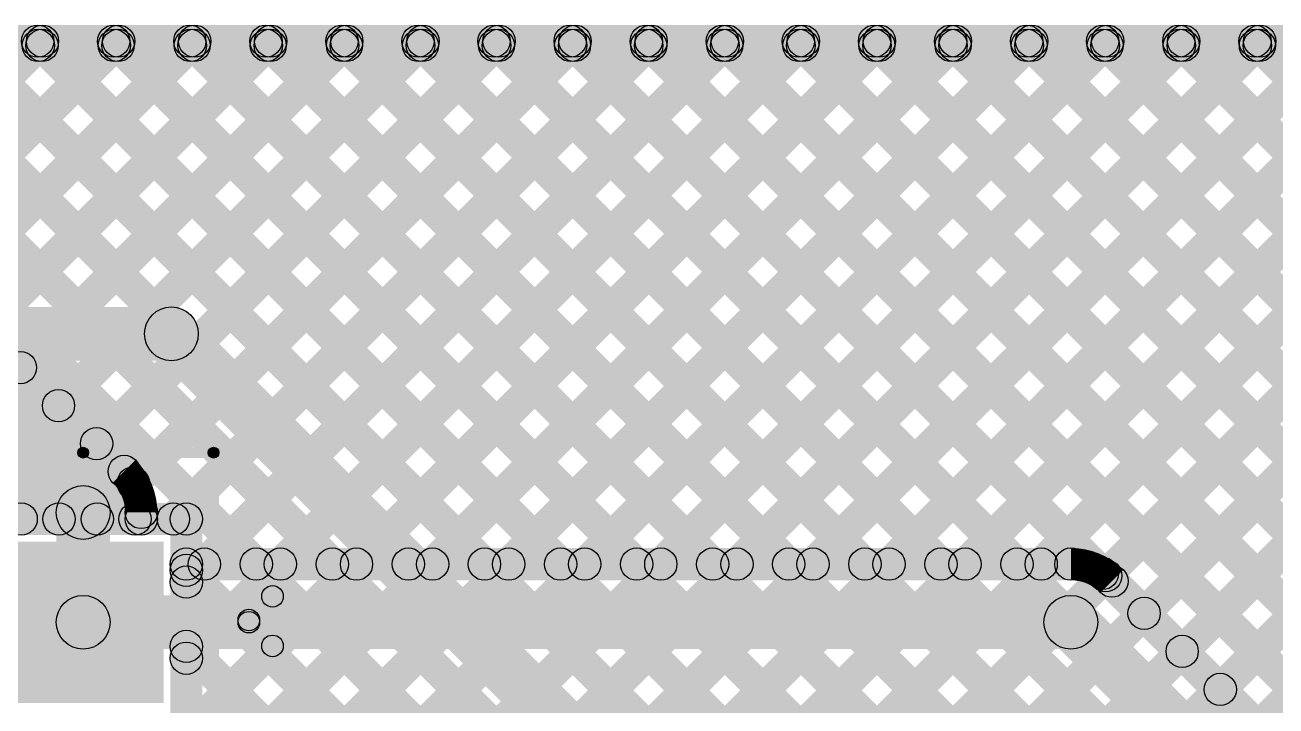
# Model space of a CAD drawing. Header units: millimetres. Extents: x 0 to 212, y 0 to 213.
# Drawn here: x 1.273 to 1.854, y 2.892 to 3.209 of the extents above; entities that cross this region are included whole.
import ezdxf

# ---------------------------------------------------------------- set-up
doc = ezdxf.new("R2010")
doc.units = ezdxf.units.MM
doc.header["$MEASUREMENT"] = 0
for name, color, linetype in [('BottomLayer', 5, 'Continuous'), ('BottomSolder', 6, 'Continuous'), ('PadHoleLayer', 156, 'Continuous'), ('TopLayer', 1, 'Continuous'), ('TopOverlay', 2, 'Continuous'), ('TopSolder', 216, 'Continuous')]:
    doc.layers.add(name, color=color, linetype=linetype)

# ---------------------------------------------------------------- blocks, each defined once
blk = doc.blocks.new('PHD_2_7A_10')
at = {"layer": 'BottomLayer'}
blk.add_hatch(color=5, dxfattribs=at).paths.add_polyline_path([(0.03346, -0.03346), (-0.03346, -0.03346), (-0.03346, 0.03346), (0.03346, 0.03346)])
at = {"layer": 'BottomSolder'}
blk.add_hatch(color=6, dxfattribs=at).paths.add_polyline_path([(0.03746, -0.03746), (-0.03746, -0.03746), (-0.03746, 0.03746), (0.03746, 0.03746)])
at = {"layer": 'PadHoleLayer'}
h = blk.add_hatch(color=156, dxfattribs=at)
edge = h.paths.add_edge_path()
edge.add_arc((0, 0), 0.01614, 0, 360)
at = {"layer": 'TopLayer'}
blk.add_hatch(color=1, dxfattribs=at).paths.add_polyline_path([(0.03346, -0.03346), (-0.03346, -0.03346), (-0.03346, 0.03346), (0.03346, 0.03346)])
at = {"layer": 'TopOverlay'}
h = blk.add_hatch(color=2, dxfattribs=at)
edge = h.paths.add_edge_path()
edge.add_arc((0.07878, 0), 0.0025, 0, 360)
for points in [[(0.07628, 0), (0.08128, 0), (0.08128, -0.06063), (0.07628, -0.06063)], [(-0.55122, -0.06313), (-0.55122, -0.05813), (0.07878, -0.05813), (0.07878, -0.06313)], [(-0.00354, -0.07346), (0.00354, -0.08054), (-0.00746, -0.09154), (-0.01454, -0.08446)], [(-0.00254, -0.08054), (0.00454, -0.07346), (0.01554, -0.08446), (0.00846, -0.09154)], [(-0.011, -0.093), (-0.011, -0.083), (0.012, -0.083), (0.012, -0.093)]]:
    blk.add_hatch(color=2, dxfattribs=at).paths.add_polyline_path(points)
h = blk.add_hatch(color=2, dxfattribs=at)
edge = h.paths.add_edge_path()
edge.add_arc((0.07878, -0.06063), 0.0025, 0, 360)
h = blk.add_hatch(color=2, dxfattribs=at)
edge = h.paths.add_edge_path()
edge.add_arc((0.07878, -0.06063), 0.0025, 0, 360)
h = blk.add_hatch(color=2, dxfattribs=at)
edge = h.paths.add_edge_path()
edge.add_arc((0, -0.077), 0.005, 0, 360)
h = blk.add_hatch(color=2, dxfattribs=at)
edge = h.paths.add_edge_path()
edge.add_arc((0.001, -0.077), 0.005, 0, 360)
h = blk.add_hatch(color=2, dxfattribs=at)
edge = h.paths.add_edge_path()
edge.add_arc((-0.011, -0.088), 0.005, 0, 360)
h = blk.add_hatch(color=2, dxfattribs=at)
edge = h.paths.add_edge_path()
edge.add_arc((-0.011, -0.088), 0.005, 0, 360)
h = blk.add_hatch(color=2, dxfattribs=at)
edge = h.paths.add_edge_path()
edge.add_arc((0.012, -0.088), 0.005, 0, 360)
h = blk.add_hatch(color=2, dxfattribs=at)
edge = h.paths.add_edge_path()
edge.add_arc((0.012, -0.088), 0.005, 0, 360)
at = {"layer": 'TopSolder'}
blk.add_hatch(color=216, dxfattribs=at).paths.add_polyline_path([(0.03746, -0.03746), (-0.03746, -0.03746), (-0.03746, 0.03746), (0.03746, 0.03746)])
at = {"layer": 'TopOverlay'}
for centre, radius in [((0.07878, 0), 0.0025), ((0.07878, -0.06063), 0.0025), ((0.07878, -0.06063), 0.0025), ((0, -0.077), 0.005), ((0.001, -0.077), 0.005), ((-0.011, -0.088), 0.005), ((-0.011, -0.088), 0.005), ((0.012, -0.088), 0.005), ((0.012, -0.088), 0.005)]:
    blk.add_circle(centre, radius, dxfattribs=at)

msp = doc.modelspace()

# ---------------------------------------------------------------- hatches: boundary and pattern name
at = {"layer": 'BottomLayer'}
for points in [[(0.38942, 2.2987), (0.37881, 2.3093), (1.27582, 3.2063), (1.28642, 3.1957)], [(0.42478, 2.2987), (0.41417, 2.3093), (1.31117, 3.2063), (1.32178, 3.1957)], [(0.46013, 2.2987), (0.44953, 2.3093), (1.34653, 3.2063), (1.35713, 3.1957)], [(0.49549, 2.2987), (0.48488, 2.3093), (1.38188, 3.2063), (1.39249, 3.1957)], [(0.53084, 2.2987), (0.52024, 2.3093), (1.41724, 3.2063), (1.42784, 3.1957)], [(0.9133, 3.1935), (0.9133, 3.2085), (2.41068, 3.2085), (2.41068, 3.1935)], [(1.06142, 3.1957), (1.07203, 3.2063), (1.29406, 2.98427), (1.28346, 2.97366)], [(1.09678, 3.1957), (1.10738, 3.2063), (1.32942, 2.98427), (1.31881, 2.97366)], [(1.13213, 3.1957), (1.14274, 3.2063), (1.68374, 2.6653), (1.67313, 2.6547)], [(1.16749, 3.1957), (1.1781, 3.2063), (1.7191, 2.6653), (1.70849, 2.6547)], [(1.20284, 3.1957), (1.21345, 3.2063), (1.75445, 2.6653), (1.74384, 2.6547)], [(1.23941, 2.97191), (1.2288, 2.98252), (1.45259, 3.2063), (1.4632, 3.1957)], [(1.2382, 3.1957), (1.24881, 3.2063), (1.78981, 2.6653), (1.7792, 2.6547)], [(1.27652, 2.97366), (1.26591, 2.98427), (1.48795, 3.2063), (1.49855, 3.1957)], [(1.27355, 3.1957), (1.28416, 3.2063), (1.82516, 2.6653), (1.81455, 2.6547)], [(1.31187, 2.97366), (1.30127, 2.98427), (1.5233, 3.2063), (1.53391, 3.1957)], [(1.30891, 3.1957), (1.31952, 3.2063), (1.86052, 2.6653), (1.84991, 2.6547)], [(1.33337, 2.57089), (1.32276, 2.5815), (1.94757, 3.2063), (1.95817, 3.1957)], [(1.33779, 2.64602), (1.32718, 2.65663), (1.87686, 3.2063), (1.88746, 3.1957)], [(1.34173, 2.72068), (1.33113, 2.73128), (1.80614, 3.2063), (1.81675, 3.1957)], [(1.34519, 2.79485), (1.33459, 2.80546), (1.73543, 3.2063), (1.74604, 3.1957)], [(1.34723, 2.97366), (1.33662, 2.98427), (1.55866, 3.2063), (1.56926, 3.1957)], [(1.34815, 2.86852), (1.33754, 2.87912), (1.66472, 3.2063), (1.67533, 3.1957)], [(1.35134, 2.62421), (1.34073, 2.63482), (1.91221, 3.2063), (1.92282, 3.1957)], [(1.35228, 2.8373), (1.34168, 2.8479), (1.70008, 3.2063), (1.71069, 3.1957)], [(1.35277, 2.69636), (1.34216, 2.70697), (1.8415, 3.2063), (1.85211, 3.1957)], [(1.35327, 2.90899), (1.34266, 2.9196), (1.62937, 3.2063), (1.63997, 3.1957)], [(1.35327, 2.94435), (1.34266, 2.95495), (1.59401, 3.2063), (1.60462, 3.1957)], [(1.35326, 2.76756), (1.34266, 2.77817), (1.77079, 3.2063), (1.7814, 3.1957)], [(1.34426, 3.1957), (1.35487, 3.2063), (1.89587, 2.6653), (1.88527, 2.6547)], [(1.35553, 2.5577), (1.34492, 2.5683), (1.98292, 3.2063), (1.99353, 3.1957)], [(1.37962, 3.1957), (1.39023, 3.2063), (1.93123, 2.6653), (1.92062, 2.6547)], [(1.39088, 2.5577), (1.38028, 2.5683), (2.01828, 3.2063), (2.02888, 3.1957)], [(1.41498, 3.1957), (1.42558, 3.2063), (1.96658, 2.6653), (1.95598, 2.6547)], [(1.42624, 2.5577), (1.41563, 2.5683), (2.05363, 3.2063), (2.06424, 3.1957)], [(1.45033, 3.1957), (1.46094, 3.2063), (2.00194, 2.6653), (1.99133, 2.6547)], [(1.46159, 2.5577), (1.45099, 2.5683), (2.08899, 3.2063), (2.09959, 3.1957)], [(1.48569, 3.1957), (1.49629, 3.2063), (2.03729, 2.6653), (2.02669, 2.6547)], [(1.49695, 2.5577), (1.48634, 2.5683), (2.12434, 3.2063), (2.13495, 3.1957)], [(1.52104, 3.1957), (1.53165, 3.2063), (2.07265, 2.6653), (2.06204, 2.6547)], [(1.5323, 2.5577), (1.5217, 2.5683), (2.1597, 3.2063), (2.1703, 3.1957)], [(1.5564, 3.1957), (1.567, 3.2063), (2.108, 2.6653), (2.0974, 2.6547)], [(1.59175, 3.1957), (1.60236, 3.2063), (2.14336, 2.6653), (2.13275, 2.6547)], [(1.62711, 3.1957), (1.63771, 3.2063), (2.17871, 2.6653), (2.16811, 2.6547)], [(1.66246, 3.1957), (1.67307, 3.2063), (2.21407, 2.6653), (2.20346, 2.6547)], [(1.69782, 3.1957), (1.70842, 3.2063), (2.24942, 2.6653), (2.23882, 2.6547)], [(1.73317, 3.1957), (1.74378, 3.2063), (2.28478, 2.6653), (2.27417, 2.6547)], [(1.76853, 3.1957), (1.77914, 3.2063), (2.32014, 2.6653), (2.30953, 2.6547)], [(1.80388, 3.1957), (1.81449, 3.2063), (2.35549, 2.6653), (2.34488, 2.6547)], [(1.83924, 3.1957), (1.84985, 3.2063), (2.39085, 2.6653), (2.38024, 2.6547)], [(1.185, 3.0525), (1.185, 3.0775), (1.341, 3.0775), (1.341, 3.0525)], [(1.33216, 3.05616), (1.34984, 3.07384), (1.68184, 2.74184), (1.66416, 2.72416)], [(1.25204, 2.97146), (1.25204, 2.98646), (1.34796, 2.98646), (1.34796, 2.97146)], [(1.35546, 2.88304), (1.34046, 2.88304), (1.34046, 2.97896), (1.35546, 2.97896)], [(1.34266, 2.94981), (1.35327, 2.96042), (1.65725, 2.65644), (1.64665, 2.64583)], [(1.34266, 2.91446), (1.35327, 2.92507), (1.63957, 2.63876), (1.62897, 2.62815)]]:
    msp.add_hatch(color=5, dxfattribs=at).paths.add_polyline_path(points)
h = msp.add_hatch(color=5, dxfattribs=at)
edge = h.paths.add_edge_path()
edge.add_arc((1.27886, 3.201), 0.0075, 0, 360)
h = msp.add_hatch(color=5, dxfattribs=at)
edge = h.paths.add_edge_path()
edge.add_arc((1.28112, 3.201), 0.0075, 0, 360)
h = msp.add_hatch(color=5, dxfattribs=at)
edge = h.paths.add_edge_path()
edge.add_arc((1.31421, 3.201), 0.0075, 0, 360)
h = msp.add_hatch(color=5, dxfattribs=at)
edge = h.paths.add_edge_path()
edge.add_arc((1.31647, 3.201), 0.0075, 0, 360)
h = msp.add_hatch(color=5, dxfattribs=at)
edge = h.paths.add_edge_path()
edge.add_arc((1.34957, 3.201), 0.0075, 0, 360)
h = msp.add_hatch(color=5, dxfattribs=at)
edge = h.paths.add_edge_path()
edge.add_arc((1.35183, 3.201), 0.0075, 0, 360)
h = msp.add_hatch(color=5, dxfattribs=at)
edge = h.paths.add_edge_path()
edge.add_arc((1.38492, 3.201), 0.0075, 0, 360)
h = msp.add_hatch(color=5, dxfattribs=at)
edge = h.paths.add_edge_path()
edge.add_arc((1.38718, 3.201), 0.0075, 0, 360)
h = msp.add_hatch(color=5, dxfattribs=at)
edge = h.paths.add_edge_path()
edge.add_arc((1.42028, 3.201), 0.0075, 0, 360)
h = msp.add_hatch(color=5, dxfattribs=at)
edge = h.paths.add_edge_path()
edge.add_arc((1.42254, 3.201), 0.0075, 0, 360)
h = msp.add_hatch(color=5, dxfattribs=at)
edge = h.paths.add_edge_path()
edge.add_arc((1.45563, 3.201), 0.0075, 0, 360)
h = msp.add_hatch(color=5, dxfattribs=at)
edge = h.paths.add_edge_path()
edge.add_arc((1.4579, 3.201), 0.0075, 0, 360)
h = msp.add_hatch(color=5, dxfattribs=at)
edge = h.paths.add_edge_path()
edge.add_arc((1.49099, 3.201), 0.0075, 0, 360)
h = msp.add_hatch(color=5, dxfattribs=at)
edge = h.paths.add_edge_path()
edge.add_arc((1.49325, 3.201), 0.0075, 0, 360)
h = msp.add_hatch(color=5, dxfattribs=at)
edge = h.paths.add_edge_path()
edge.add_arc((1.52634, 3.201), 0.0075, 0, 360)
h = msp.add_hatch(color=5, dxfattribs=at)
edge = h.paths.add_edge_path()
edge.add_arc((1.52861, 3.201), 0.0075, 0, 360)
h = msp.add_hatch(color=5, dxfattribs=at)
edge = h.paths.add_edge_path()
edge.add_arc((1.5617, 3.201), 0.0075, 0, 360)
h = msp.add_hatch(color=5, dxfattribs=at)
edge = h.paths.add_edge_path()
edge.add_arc((1.56396, 3.201), 0.0075, 0, 360)
h = msp.add_hatch(color=5, dxfattribs=at)
edge = h.paths.add_edge_path()
edge.add_arc((1.59706, 3.201), 0.0075, 0, 360)
h = msp.add_hatch(color=5, dxfattribs=at)
edge = h.paths.add_edge_path()
edge.add_arc((1.59932, 3.201), 0.0075, 0, 360)
h = msp.add_hatch(color=5, dxfattribs=at)
edge = h.paths.add_edge_path()
edge.add_arc((1.63241, 3.201), 0.0075, 0, 360)
h = msp.add_hatch(color=5, dxfattribs=at)
edge = h.paths.add_edge_path()
edge.add_arc((1.63467, 3.201), 0.0075, 0, 360)
h = msp.add_hatch(color=5, dxfattribs=at)
edge = h.paths.add_edge_path()
edge.add_arc((1.66777, 3.201), 0.0075, 0, 360)
h = msp.add_hatch(color=5, dxfattribs=at)
edge = h.paths.add_edge_path()
edge.add_arc((1.67003, 3.201), 0.0075, 0, 360)
h = msp.add_hatch(color=5, dxfattribs=at)
edge = h.paths.add_edge_path()
edge.add_arc((1.70312, 3.201), 0.0075, 0, 360)
h = msp.add_hatch(color=5, dxfattribs=at)
edge = h.paths.add_edge_path()
edge.add_arc((1.70538, 3.201), 0.0075, 0, 360)
h = msp.add_hatch(color=5, dxfattribs=at)
edge = h.paths.add_edge_path()
edge.add_arc((1.73848, 3.201), 0.0075, 0, 360)
h = msp.add_hatch(color=5, dxfattribs=at)
edge = h.paths.add_edge_path()
edge.add_arc((1.74074, 3.201), 0.0075, 0, 360)
h = msp.add_hatch(color=5, dxfattribs=at)
edge = h.paths.add_edge_path()
edge.add_arc((1.77383, 3.201), 0.0075, 0, 360)
h = msp.add_hatch(color=5, dxfattribs=at)
edge = h.paths.add_edge_path()
edge.add_arc((1.77609, 3.201), 0.0075, 0, 360)
h = msp.add_hatch(color=5, dxfattribs=at)
edge = h.paths.add_edge_path()
edge.add_arc((1.80919, 3.201), 0.0075, 0, 360)
h = msp.add_hatch(color=5, dxfattribs=at)
edge = h.paths.add_edge_path()
edge.add_arc((1.81145, 3.201), 0.0075, 0, 360)
h = msp.add_hatch(color=5, dxfattribs=at)
edge = h.paths.add_edge_path()
edge.add_arc((1.84454, 3.201), 0.0075, 0, 360)
h = msp.add_hatch(color=5, dxfattribs=at)
edge = h.paths.add_edge_path()
edge.add_arc((1.8468, 3.201), 0.0075, 0, 360)
h = msp.add_hatch(color=5, dxfattribs=at)
edge = h.paths.add_edge_path()
edge.add_arc((1.341, 3.065), 0.0125, 0, 360)
h = msp.add_hatch(color=5, dxfattribs=at)
edge = h.paths.add_edge_path()
edge.add_arc((1.341, 3.065), 0.0125, 0, 360)
h = msp.add_hatch(color=5, dxfattribs=at)
edge = h.paths.add_edge_path()
edge.add_arc((1.27121, 2.97896), 0.0075, 0, 360)
h = msp.add_hatch(color=5, dxfattribs=at)
edge = h.paths.add_edge_path()
edge.add_arc((1.28876, 2.97896), 0.0075, 0, 360)
h = msp.add_hatch(color=5, dxfattribs=at)
edge = h.paths.add_edge_path()
edge.add_arc((1.30657, 2.97896), 0.0075, 0, 360)
h = msp.add_hatch(color=5, dxfattribs=at)
edge = h.paths.add_edge_path()
edge.add_arc((1.32412, 2.97896), 0.0075, 0, 360)
h = msp.add_hatch(color=5, dxfattribs=at)
edge = h.paths.add_edge_path()
edge.add_arc((1.34193, 2.97896), 0.0075, 0, 360)
h = msp.add_hatch(color=5, dxfattribs=at)
edge = h.paths.add_edge_path()
edge.add_arc((1.34796, 2.97896), 0.0075, 0, 360)
h = msp.add_hatch(color=5, dxfattribs=at)
edge = h.paths.add_edge_path()
edge.add_arc((1.34796, 2.97896), 0.0075, 0, 360)
h = msp.add_hatch(color=5, dxfattribs=at)
edge = h.paths.add_edge_path()
edge.add_arc((1.34796, 2.95512), 0.0075, 0, 360)
h = msp.add_hatch(color=5, dxfattribs=at)
edge = h.paths.add_edge_path()
edge.add_arc((1.34796, 2.94965), 0.0075, 0, 360)
h = msp.add_hatch(color=5, dxfattribs=at)
edge = h.paths.add_edge_path()
edge.add_arc((1.34796, 2.91976), 0.0075, 0, 360)
h = msp.add_hatch(color=5, dxfattribs=at)
edge = h.paths.add_edge_path()
edge.add_arc((1.34796, 2.91429), 0.0075, 0, 360)
at = {"layer": 'TopLayer'}
for points in [[(0.9133, 3.1915), (0.9133, 3.2065), (2.37979, 3.2065), (2.37979, 3.1915)], [(1.13413, 3.1937), (1.14474, 3.2043), (1.38574, 2.9633), (1.37513, 2.9527)], [(1.15542, 3.0647), (1.14481, 3.0753), (1.27382, 3.2043), (1.28442, 3.1937)], [(1.16949, 3.1937), (1.1801, 3.2043), (1.4211, 2.9633), (1.41049, 2.9527)], [(1.19078, 3.0647), (1.18017, 3.0753), (1.30917, 3.2043), (1.31978, 3.1937)], [(1.20484, 3.1937), (1.21545, 3.2043), (1.45645, 2.9633), (1.44584, 2.9527)], [(1.22613, 3.0647), (1.21553, 3.0753), (1.34453, 3.2043), (1.35513, 3.1937)], [(1.2402, 3.1937), (1.25081, 3.2043), (1.49181, 2.9633), (1.4812, 2.9527)], [(1.25785, 3.06105), (1.24724, 3.07166), (1.37988, 3.2043), (1.39049, 3.1937)], [(1.27616, 3.04402), (1.26556, 3.05463), (1.41524, 3.2043), (1.42584, 3.1937)], [(1.27555, 3.1937), (1.28616, 3.2043), (1.52716, 2.9633), (1.51655, 2.9527)], [(1.29384, 3.02634), (1.28324, 3.03695), (1.45059, 3.2043), (1.4612, 3.1937)], [(1.31152, 3.00866), (1.30091, 3.01927), (1.48595, 3.2043), (1.49655, 3.1937)], [(1.31091, 3.1937), (1.32152, 3.2043), (1.56252, 2.9633), (1.55191, 2.9527)], [(1.32858, 2.99037), (1.31798, 3.00098), (1.5213, 3.2043), (1.53191, 3.1937)], [(1.34723, 2.97366), (1.33662, 2.98427), (1.55666, 3.2043), (1.56726, 3.1937)], [(1.34626, 3.1937), (1.35687, 3.2043), (1.59787, 2.9633), (1.58726, 2.9527)], [(1.36162, 2.9527), (1.35101, 2.9633), (1.59201, 3.2043), (1.60262, 3.1937)], [(1.38162, 3.1937), (1.39223, 3.2043), (1.63323, 2.9633), (1.62262, 2.9527)], [(1.39697, 2.9527), (1.38637, 2.9633), (1.62737, 3.2043), (1.63797, 3.1937)], [(1.41698, 3.1937), (1.42758, 3.2043), (1.66858, 2.9633), (1.65798, 2.9527)], [(1.43233, 2.9527), (1.42172, 2.9633), (1.66272, 3.2043), (1.67333, 3.1937)], [(1.45233, 3.1937), (1.46294, 3.2043), (1.70394, 2.9633), (1.69333, 2.9527)], [(1.46769, 2.9527), (1.45708, 2.9633), (1.69808, 3.2043), (1.70869, 3.1937)], [(1.48769, 3.1937), (1.49829, 3.2043), (1.73929, 2.9633), (1.72869, 2.9527)], [(1.50304, 2.9527), (1.49243, 2.9633), (1.73343, 3.2043), (1.74404, 3.1937)], [(1.52304, 3.1937), (1.53365, 3.2043), (1.779, 2.95896), (1.76839, 2.94835)], [(1.5384, 2.9527), (1.52779, 2.9633), (1.76879, 3.2043), (1.7794, 3.1937)], [(1.5584, 3.1937), (1.569, 3.2043), (2.45767, 2.31564), (2.44706, 2.30503)], [(1.57375, 2.9527), (1.56314, 2.9633), (1.80414, 3.2043), (1.81475, 3.1937)], [(1.59375, 3.1937), (1.60436, 3.2043), (2.45493, 2.35374), (2.44432, 2.34313)], [(1.60911, 2.9527), (1.5985, 2.9633), (1.8395, 3.2043), (1.85011, 3.1937)], [(1.62911, 3.1937), (1.63971, 3.2043), (2.46804, 2.37598), (2.45743, 2.36537)], [(1.64446, 2.9527), (1.63386, 2.9633), (1.87486, 3.2043), (1.88546, 3.1937)], [(1.66446, 3.1937), (1.67507, 3.2043), (2.45432, 2.42505), (2.44372, 2.41444)], [(1.67982, 2.9527), (1.66921, 2.9633), (1.91021, 3.2043), (1.92082, 3.1937)], [(1.69982, 3.1937), (1.71042, 3.2043), (2.45649, 2.45824), (2.44589, 2.44763)], [(1.71517, 2.9527), (1.70457, 2.9633), (1.94557, 3.2043), (1.95617, 3.1937)], [(1.73517, 3.1937), (1.74578, 3.2043), (2.47116, 2.47893), (2.46055, 2.46832)], [(1.75053, 2.9527), (1.73992, 2.9633), (1.98092, 3.2043), (1.99153, 3.1937)], [(1.78049, 2.94731), (1.76989, 2.95791), (2.01628, 3.2043), (2.02688, 3.1937)], [(1.77053, 3.1937), (1.78114, 3.2043), (2.45299, 2.53245), (2.44238, 2.52185)], [(1.79836, 2.92982), (1.78776, 2.94043), (2.05163, 3.2043), (2.06224, 3.1937)], [(1.81604, 2.91214), (1.80543, 2.92275), (2.08699, 3.2043), (2.09759, 3.1937)], [(1.80588, 3.1937), (1.81649, 3.2043), (2.45837, 2.56242), (2.44776, 2.55182)], [(1.83372, 2.89447), (1.82311, 2.90507), (2.12234, 3.2043), (2.13295, 3.1937)], [(1.8514, 2.87679), (1.84079, 2.88739), (2.1577, 3.2043), (2.1683, 3.1937)], [(1.84124, 3.1937), (1.85185, 3.2043), (2.47452, 2.58163), (2.46392, 2.57102)], [(1.25279, 3.05679), (1.2634, 3.0674), (1.3244, 3.0064), (1.31379, 2.99579)], [(1.23016, 3.03416), (1.24784, 3.05184), (1.30884, 2.99084), (1.29116, 2.97316)], [(1.327, 2.97146), (1.327, 2.98646), (1.34796, 2.98646), (1.34796, 2.97146)], [(1.3125, 2.931), (1.2875, 2.931), (1.2875, 2.982), (1.3125, 2.982)], [(1.3345, 2.97896), (1.3195, 2.97896), (1.3195, 2.982), (1.3345, 2.982)], [(1.35546, 2.958), (1.34046, 2.958), (1.34046, 2.97896), (1.35546, 2.97896)], [(1.34796, 2.9505), (1.34796, 2.9655), (1.759, 2.9655), (1.759, 2.9505)], [(1.77279, 2.94479), (1.78339, 2.9554), (2.4164, 2.3224), (2.40579, 2.31179)], [(1.3, 2.9185), (1.3, 2.9435), (1.759, 2.9435), (1.759, 2.9185)], [(1.75016, 2.92216), (1.76784, 2.93984), (2.40084, 2.30684), (2.38316, 2.28916)]]:
    msp.add_hatch(color=1, dxfattribs=at).paths.add_polyline_path(points)
h = msp.add_hatch(color=1, dxfattribs=at)
edge = h.paths.add_edge_path()
edge.add_arc((1.27912, 3.199), 0.0075, 0, 360)
h = msp.add_hatch(color=1, dxfattribs=at)
edge = h.paths.add_edge_path()
edge.add_arc((1.28086, 3.199), 0.0075, 0, 360)
h = msp.add_hatch(color=1, dxfattribs=at)
edge = h.paths.add_edge_path()
edge.add_arc((1.31447, 3.199), 0.0075, 0, 360)
h = msp.add_hatch(color=1, dxfattribs=at)
edge = h.paths.add_edge_path()
edge.add_arc((1.31621, 3.199), 0.0075, 0, 360)
h = msp.add_hatch(color=1, dxfattribs=at)
edge = h.paths.add_edge_path()
edge.add_arc((1.34983, 3.199), 0.0075, 0, 360)
h = msp.add_hatch(color=1, dxfattribs=at)
edge = h.paths.add_edge_path()
edge.add_arc((1.35157, 3.199), 0.0075, 0, 360)
h = msp.add_hatch(color=1, dxfattribs=at)
edge = h.paths.add_edge_path()
edge.add_arc((1.38518, 3.199), 0.0075, 0, 360)
h = msp.add_hatch(color=1, dxfattribs=at)
edge = h.paths.add_edge_path()
edge.add_arc((1.38692, 3.199), 0.0075, 0, 360)
h = msp.add_hatch(color=1, dxfattribs=at)
edge = h.paths.add_edge_path()
edge.add_arc((1.42054, 3.199), 0.0075, 0, 360)
h = msp.add_hatch(color=1, dxfattribs=at)
edge = h.paths.add_edge_path()
edge.add_arc((1.42228, 3.199), 0.0075, 0, 360)
h = msp.add_hatch(color=1, dxfattribs=at)
edge = h.paths.add_edge_path()
edge.add_arc((1.4559, 3.199), 0.0075, 0, 360)
h = msp.add_hatch(color=1, dxfattribs=at)
edge = h.paths.add_edge_path()
edge.add_arc((1.45763, 3.199), 0.0075, 0, 360)
h = msp.add_hatch(color=1, dxfattribs=at)
edge = h.paths.add_edge_path()
edge.add_arc((1.49125, 3.199), 0.0075, 0, 360)
h = msp.add_hatch(color=1, dxfattribs=at)
edge = h.paths.add_edge_path()
edge.add_arc((1.49299, 3.199), 0.0075, 0, 360)
h = msp.add_hatch(color=1, dxfattribs=at)
edge = h.paths.add_edge_path()
edge.add_arc((1.52661, 3.199), 0.0075, 0, 360)
h = msp.add_hatch(color=1, dxfattribs=at)
edge = h.paths.add_edge_path()
edge.add_arc((1.52834, 3.199), 0.0075, 0, 360)
h = msp.add_hatch(color=1, dxfattribs=at)
edge = h.paths.add_edge_path()
edge.add_arc((1.56196, 3.199), 0.0075, 0, 360)
h = msp.add_hatch(color=1, dxfattribs=at)
edge = h.paths.add_edge_path()
edge.add_arc((1.5637, 3.199), 0.0075, 0, 360)
h = msp.add_hatch(color=1, dxfattribs=at)
edge = h.paths.add_edge_path()
edge.add_arc((1.59732, 3.199), 0.0075, 0, 360)
h = msp.add_hatch(color=1, dxfattribs=at)
edge = h.paths.add_edge_path()
edge.add_arc((1.59906, 3.199), 0.0075, 0, 360)
h = msp.add_hatch(color=1, dxfattribs=at)
edge = h.paths.add_edge_path()
edge.add_arc((1.63267, 3.199), 0.0075, 0, 360)
h = msp.add_hatch(color=1, dxfattribs=at)
edge = h.paths.add_edge_path()
edge.add_arc((1.63441, 3.199), 0.0075, 0, 360)
h = msp.add_hatch(color=1, dxfattribs=at)
edge = h.paths.add_edge_path()
edge.add_arc((1.66803, 3.199), 0.0075, 0, 360)
h = msp.add_hatch(color=1, dxfattribs=at)
edge = h.paths.add_edge_path()
edge.add_arc((1.66977, 3.199), 0.0075, 0, 360)
h = msp.add_hatch(color=1, dxfattribs=at)
edge = h.paths.add_edge_path()
edge.add_arc((1.70338, 3.199), 0.0075, 0, 360)
h = msp.add_hatch(color=1, dxfattribs=at)
edge = h.paths.add_edge_path()
edge.add_arc((1.70512, 3.199), 0.0075, 0, 360)
h = msp.add_hatch(color=1, dxfattribs=at)
edge = h.paths.add_edge_path()
edge.add_arc((1.73874, 3.199), 0.0075, 0, 360)
h = msp.add_hatch(color=1, dxfattribs=at)
edge = h.paths.add_edge_path()
edge.add_arc((1.74048, 3.199), 0.0075, 0, 360)
h = msp.add_hatch(color=1, dxfattribs=at)
edge = h.paths.add_edge_path()
edge.add_arc((1.77409, 3.199), 0.0075, 0, 360)
h = msp.add_hatch(color=1, dxfattribs=at)
edge = h.paths.add_edge_path()
edge.add_arc((1.77583, 3.199), 0.0075, 0, 360)
h = msp.add_hatch(color=1, dxfattribs=at)
edge = h.paths.add_edge_path()
edge.add_arc((1.80945, 3.199), 0.0075, 0, 360)
h = msp.add_hatch(color=1, dxfattribs=at)
edge = h.paths.add_edge_path()
edge.add_arc((1.81119, 3.199), 0.0075, 0, 360)
h = msp.add_hatch(color=1, dxfattribs=at)
edge = h.paths.add_edge_path()
edge.add_arc((1.8448, 3.199), 0.0075, 0, 360)
h = msp.add_hatch(color=1, dxfattribs=at)
edge = h.paths.add_edge_path()
edge.add_arc((1.84654, 3.199), 0.0075, 0, 360)
h = msp.add_hatch(color=1, dxfattribs=at)
edge = h.paths.add_edge_path()
edge.add_arc((1.27086, 3.04932), 0.0075, 0, 360)
h = msp.add_hatch(color=1, dxfattribs=at)
edge = h.paths.add_edge_path()
edge.add_arc((1.28854, 3.03164), 0.0075, 0, 360)
h = msp.add_hatch(color=1, dxfattribs=at)
edge = h.paths.add_edge_path()
edge.add_arc((1.30622, 3.01397), 0.0075, 0, 360)
h = msp.add_hatch(color=1, dxfattribs=at)
edge = h.paths.add_edge_path()
edge.add_arc((1.31909, 3.00109), 0.0075, 0, 360)
h = msp.add_hatch(color=1, dxfattribs=at)
edge = h.paths.add_edge_path()
edge.add_arc((1.31909, 3.00109), 0.0075, 0, 360)
h = msp.add_hatch(color=1, dxfattribs=at)
edge = h.paths.add_edge_path()
edge.add_arc((1.31909, 3.00109), 0.0075, 0, 360)
h = msp.add_hatch(color=1, dxfattribs=at)
edge = h.paths.add_edge_path()
edge.add_arc((1.32328, 2.99568), 0.0075, 0, 360)
h = msp.add_hatch(color=1, dxfattribs=at)
edge = h.paths.add_edge_path()
edge.add_arc((1.3, 2.982), 0.0125, 0, 360)
h = msp.add_hatch(color=1, dxfattribs=at)
edge = h.paths.add_edge_path()
edge.add_arc((1.3, 2.982), 0.0125, 0, 360)
h = msp.add_hatch(color=1, dxfattribs=at)
edge = h.paths.add_edge_path()
edge.add_arc((1.327, 2.982), 0.0075, 0, 360)
h = msp.add_hatch(color=1, dxfattribs=at)
edge = h.paths.add_edge_path()
edge.add_arc((1.327, 2.982), 0.0075, 0, 360)
h = msp.add_hatch(color=1, dxfattribs=at)
edge = h.paths.add_edge_path()
edge.add_arc((1.327, 2.982), 0.0075, 0, 360)
h = msp.add_hatch(color=1, dxfattribs=at)
edge = h.paths.add_edge_path()
edge.add_arc((1.327, 2.97896), 0.0075, 0, 360)
h = msp.add_hatch(color=1, dxfattribs=at)
edge = h.paths.add_edge_path()
edge.add_arc((1.327, 2.97896), 0.0075, 0, 360)
h = msp.add_hatch(color=1, dxfattribs=at)
edge = h.paths.add_edge_path()
edge.add_arc((1.34193, 2.97896), 0.0075, 0, 360)
h = msp.add_hatch(color=1, dxfattribs=at)
edge = h.paths.add_edge_path()
edge.add_arc((1.34796, 2.97896), 0.0075, 0, 360)
h = msp.add_hatch(color=1, dxfattribs=at)
edge = h.paths.add_edge_path()
edge.add_arc((1.34796, 2.97896), 0.0075, 0, 360)
h = msp.add_hatch(color=1, dxfattribs=at)
edge = h.paths.add_edge_path()
edge.add_arc((1.34796, 2.958), 0.0075, 0, 360)
h = msp.add_hatch(color=1, dxfattribs=at)
edge = h.paths.add_edge_path()
edge.add_arc((1.34796, 2.958), 0.0075, 0, 360)
h = msp.add_hatch(color=1, dxfattribs=at)
edge = h.paths.add_edge_path()
edge.add_arc((1.35632, 2.958), 0.0075, 0, 360)
h = msp.add_hatch(color=1, dxfattribs=at)
edge = h.paths.add_edge_path()
edge.add_arc((1.38044, 2.958), 0.0075, 0, 360)
h = msp.add_hatch(color=1, dxfattribs=at)
edge = h.paths.add_edge_path()
edge.add_arc((1.39167, 2.958), 0.0075, 0, 360)
h = msp.add_hatch(color=1, dxfattribs=at)
edge = h.paths.add_edge_path()
edge.add_arc((1.41579, 2.958), 0.0075, 0, 360)
h = msp.add_hatch(color=1, dxfattribs=at)
edge = h.paths.add_edge_path()
edge.add_arc((1.42703, 2.958), 0.0075, 0, 360)
h = msp.add_hatch(color=1, dxfattribs=at)
edge = h.paths.add_edge_path()
edge.add_arc((1.45115, 2.958), 0.0075, 0, 360)
h = msp.add_hatch(color=1, dxfattribs=at)
edge = h.paths.add_edge_path()
edge.add_arc((1.46238, 2.958), 0.0075, 0, 360)
h = msp.add_hatch(color=1, dxfattribs=at)
edge = h.paths.add_edge_path()
edge.add_arc((1.4865, 2.958), 0.0075, 0, 360)
h = msp.add_hatch(color=1, dxfattribs=at)
edge = h.paths.add_edge_path()
edge.add_arc((1.49774, 2.958), 0.0075, 0, 360)
h = msp.add_hatch(color=1, dxfattribs=at)
edge = h.paths.add_edge_path()
edge.add_arc((1.52186, 2.958), 0.0075, 0, 360)
h = msp.add_hatch(color=1, dxfattribs=at)
edge = h.paths.add_edge_path()
edge.add_arc((1.53309, 2.958), 0.0075, 0, 360)
h = msp.add_hatch(color=1, dxfattribs=at)
edge = h.paths.add_edge_path()
edge.add_arc((1.55721, 2.958), 0.0075, 0, 360)
h = msp.add_hatch(color=1, dxfattribs=at)
edge = h.paths.add_edge_path()
edge.add_arc((1.56845, 2.958), 0.0075, 0, 360)
h = msp.add_hatch(color=1, dxfattribs=at)
edge = h.paths.add_edge_path()
edge.add_arc((1.59257, 2.958), 0.0075, 0, 360)
h = msp.add_hatch(color=1, dxfattribs=at)
edge = h.paths.add_edge_path()
edge.add_arc((1.6038, 2.958), 0.0075, 0, 360)
h = msp.add_hatch(color=1, dxfattribs=at)
edge = h.paths.add_edge_path()
edge.add_arc((1.62792, 2.958), 0.0075, 0, 360)
h = msp.add_hatch(color=1, dxfattribs=at)
edge = h.paths.add_edge_path()
edge.add_arc((1.63916, 2.958), 0.0075, 0, 360)
h = msp.add_hatch(color=1, dxfattribs=at)
edge = h.paths.add_edge_path()
edge.add_arc((1.66328, 2.958), 0.0075, 0, 360)
h = msp.add_hatch(color=1, dxfattribs=at)
edge = h.paths.add_edge_path()
edge.add_arc((1.67451, 2.958), 0.0075, 0, 360)
h = msp.add_hatch(color=1, dxfattribs=at)
edge = h.paths.add_edge_path()
edge.add_arc((1.69863, 2.958), 0.0075, 0, 360)
h = msp.add_hatch(color=1, dxfattribs=at)
edge = h.paths.add_edge_path()
edge.add_arc((1.70987, 2.958), 0.0075, 0, 360)
h = msp.add_hatch(color=1, dxfattribs=at)
edge = h.paths.add_edge_path()
edge.add_arc((1.73399, 2.958), 0.0075, 0, 360)
h = msp.add_hatch(color=1, dxfattribs=at)
edge = h.paths.add_edge_path()
edge.add_arc((1.74522, 2.958), 0.0075, 0, 360)
h = msp.add_hatch(color=1, dxfattribs=at)
edge = h.paths.add_edge_path()
edge.add_arc((1.759, 2.958), 0.0075, 0, 360)
h = msp.add_hatch(color=1, dxfattribs=at)
edge = h.paths.add_edge_path()
edge.add_arc((1.759, 2.958), 0.0075, 0, 360)
h = msp.add_hatch(color=1, dxfattribs=at)
edge = h.paths.add_edge_path()
edge.add_arc((1.759, 2.958), 0.0075, 0, 360)
h = msp.add_hatch(color=1, dxfattribs=at)
edge = h.paths.add_edge_path()
edge.add_arc((1.77369, 2.95365), 0.0075, 0, 360)
h = msp.add_hatch(color=1, dxfattribs=at)
edge = h.paths.add_edge_path()
edge.add_arc((1.77519, 2.95261), 0.0075, 0, 360)
h = msp.add_hatch(color=1, dxfattribs=at)
edge = h.paths.add_edge_path()
edge.add_arc((1.77809, 2.95009), 0.0075, 0, 360)
h = msp.add_hatch(color=1, dxfattribs=at)
edge = h.paths.add_edge_path()
edge.add_arc((1.77809, 2.95009), 0.0075, 0, 360)
h = msp.add_hatch(color=1, dxfattribs=at)
edge = h.paths.add_edge_path()
edge.add_arc((1.77809, 2.95009), 0.0075, 0, 360)
h = msp.add_hatch(color=1, dxfattribs=at)
edge = h.paths.add_edge_path()
edge.add_arc((1.3, 2.931), 0.0125, 0, 360)
h = msp.add_hatch(color=1, dxfattribs=at)
edge = h.paths.add_edge_path()
edge.add_arc((1.3, 2.931), 0.0125, 0, 360)
h = msp.add_hatch(color=1, dxfattribs=at)
edge = h.paths.add_edge_path()
edge.add_arc((1.759, 2.931), 0.0125, 0, 360)
h = msp.add_hatch(color=1, dxfattribs=at)
edge = h.paths.add_edge_path()
edge.add_arc((1.759, 2.931), 0.0125, 0, 360)
h = msp.add_hatch(color=1, dxfattribs=at)
edge = h.paths.add_edge_path()
edge.add_arc((1.79306, 2.93512), 0.0075, 0, 360)
h = msp.add_hatch(color=1, dxfattribs=at)
edge = h.paths.add_edge_path()
edge.add_arc((1.81074, 2.91745), 0.0075, 0, 360)
h = msp.add_hatch(color=1, dxfattribs=at)
edge = h.paths.add_edge_path()
edge.add_arc((1.82841, 2.89977), 0.0075, 0, 360)

# ---------------------------------------------------------------- linework, layer by layer
at = {"layer": 'BottomLayer'}
for centre, radius in [((1.27886, 3.201), 0.0075), ((1.28112, 3.201), 0.0075), ((1.31421, 3.201), 0.0075), ((1.31647, 3.201), 0.0075), ((1.34957, 3.201), 0.0075), ((1.35183, 3.201), 0.0075), ((1.38492, 3.201), 0.0075), ((1.38718, 3.201), 0.0075), ((1.42028, 3.201), 0.0075), ((1.42254, 3.201), 0.0075), ((1.45563, 3.201), 0.0075), ((1.4579, 3.201), 0.0075), ((1.49099, 3.201), 0.0075), ((1.49325, 3.201), 0.0075), ((1.52634, 3.201), 0.0075), ((1.52861, 3.201), 0.0075), ((1.5617, 3.201), 0.0075), ((1.56396, 3.201), 0.0075), ((1.59706, 3.201), 0.0075), ((1.59932, 3.201), 0.0075), ((1.63241, 3.201), 0.0075), ((1.63467, 3.201), 0.0075), ((1.66777, 3.201), 0.0075), ((1.67003, 3.201), 0.0075), ((1.70312, 3.201), 0.0075), ((1.70538, 3.201), 0.0075), ((1.73848, 3.201), 0.0075), ((1.74074, 3.201), 0.0075), ((1.77383, 3.201), 0.0075), ((1.77609, 3.201), 0.0075), ((1.80919, 3.201), 0.0075), ((1.81145, 3.201), 0.0075), ((1.84454, 3.201), 0.0075), ((1.8468, 3.201), 0.0075), ((1.341, 3.065), 0.0125), ((1.341, 3.065), 0.0125), ((1.27121, 2.97896), 0.0075), ((1.28876, 2.97896), 0.0075), ((1.30657, 2.97896), 0.0075), ((1.32412, 2.97896), 0.0075), ((1.34193, 2.97896), 0.0075), ((1.34796, 2.97896), 0.0075), ((1.34796, 2.97896), 0.0075), ((1.34796, 2.95512), 0.0075), ((1.34796, 2.94965), 0.0075), ((1.34796, 2.91976), 0.0075), ((1.34796, 2.91429), 0.0075)]:
    msp.add_circle(centre, radius, dxfattribs=at)
at = {"layer": 'TopLayer', "const_width": 0.015}
for points in [[(1.31909, 3.00109, -0.198912), (1.327, 2.982)], [(1.31909, 3.00109, -0.198912), (1.327, 2.982)], [(1.759, 2.958, -0.198912), (1.77809, 2.95009)], [(1.759, 2.958, -0.198912), (1.77809, 2.95009)]]:
    msp.add_lwpolyline(points, format="xyb", dxfattribs=at)
at = {"layer": 'TopLayer'}
for centre, radius in [((1.27912, 3.199), 0.0075), ((1.28086, 3.199), 0.0075), ((1.31447, 3.199), 0.0075), ((1.31621, 3.199), 0.0075), ((1.34983, 3.199), 0.0075), ((1.35157, 3.199), 0.0075), ((1.38518, 3.199), 0.0075), ((1.38692, 3.199), 0.0075), ((1.42054, 3.199), 0.0075), ((1.42228, 3.199), 0.0075), ((1.4559, 3.199), 0.0075), ((1.45763, 3.199), 0.0075), ((1.49125, 3.199), 0.0075), ((1.49299, 3.199), 0.0075), ((1.52661, 3.199), 0.0075), ((1.52834, 3.199), 0.0075), ((1.56196, 3.199), 0.0075), ((1.5637, 3.199), 0.0075), ((1.59732, 3.199), 0.0075), ((1.59906, 3.199), 0.0075), ((1.63267, 3.199), 0.0075), ((1.63441, 3.199), 0.0075), ((1.66803, 3.199), 0.0075), ((1.66977, 3.199), 0.0075), ((1.70338, 3.199), 0.0075), ((1.70512, 3.199), 0.0075), ((1.73874, 3.199), 0.0075), ((1.74048, 3.199), 0.0075), ((1.77409, 3.199), 0.0075), ((1.77583, 3.199), 0.0075), ((1.80945, 3.199), 0.0075), ((1.81119, 3.199), 0.0075), ((1.8448, 3.199), 0.0075), ((1.84654, 3.199), 0.0075), ((1.27086, 3.04932), 0.0075), ((1.28854, 3.03164), 0.0075), ((1.30622, 3.01397), 0.0075), ((1.31909, 3.00109), 0.0075), ((1.31909, 3.00109), 0.0075), ((1.31909, 3.00109), 0.0075), ((1.32328, 2.99568), 0.0075), ((1.3, 2.982), 0.0125), ((1.3, 2.982), 0.0125), ((1.327, 2.982), 0.0075), ((1.327, 2.982), 0.0075), ((1.327, 2.982), 0.0075), ((1.327, 2.97896), 0.0075), ((1.327, 2.97896), 0.0075), ((1.34193, 2.97896), 0.0075), ((1.34796, 2.97896), 0.0075), ((1.34796, 2.97896), 0.0075), ((1.34796, 2.958), 0.0075), ((1.34796, 2.958), 0.0075), ((1.35632, 2.958), 0.0075), ((1.38044, 2.958), 0.0075), ((1.39167, 2.958), 0.0075), ((1.41579, 2.958), 0.0075), ((1.42703, 2.958), 0.0075), ((1.45115, 2.958), 0.0075), ((1.46238, 2.958), 0.0075), ((1.4865, 2.958), 0.0075), ((1.49774, 2.958), 0.0075), ((1.52186, 2.958), 0.0075), ((1.53309, 2.958), 0.0075), ((1.55721, 2.958), 0.0075), ((1.56845, 2.958), 0.0075), ((1.59257, 2.958), 0.0075), ((1.6038, 2.958), 0.0075), ((1.62792, 2.958), 0.0075), ((1.63916, 2.958), 0.0075), ((1.66328, 2.958), 0.0075), ((1.67451, 2.958), 0.0075), ((1.69863, 2.958), 0.0075), ((1.70987, 2.958), 0.0075), ((1.73399, 2.958), 0.0075), ((1.74522, 2.958), 0.0075), ((1.759, 2.958), 0.0075), ((1.759, 2.958), 0.0075), ((1.759, 2.958), 0.0075), ((1.77369, 2.95365), 0.0075), ((1.77519, 2.95261), 0.0075), ((1.77809, 2.95009), 0.0075), ((1.77809, 2.95009), 0.0075), ((1.77809, 2.95009), 0.0075), ((1.3, 2.931), 0.0125), ((1.3, 2.931), 0.0125), ((1.759, 2.931), 0.0125), ((1.759, 2.931), 0.0125), ((1.79306, 2.93512), 0.0075), ((1.81074, 2.91745), 0.0075), ((1.82841, 2.89977), 0.0075)]:
    msp.add_circle(centre, radius, dxfattribs=at)

# ---------------------------------------------------------------- block references
at = {"rotation": 90}
msp.add_blockref('PHD_2_7A_10', (1.3, 2.931), dxfattribs=at)

doc.saveas('drawing.dxf')
